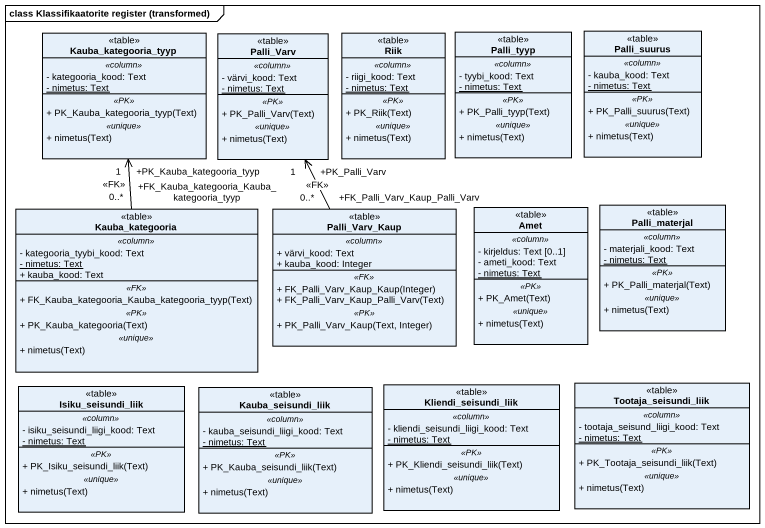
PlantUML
@startuml
mainframe class Klassifikaatorite register (transformed)
hide circle
hide empty members
skinparam classAttributeIconSize 0
class Kauba_kategooria_tyyp <<table>> {
  .. <<column>> ..
  - kategooria_kood: Text
  {static} - nimetus: Text
  .. <<PK>> ..
  + PK_Kauba_kategooria_tyyp(Text)
  .. <<unique>> ..
  + nimetus(Text)
}
class Palli_Varv <<table>> {
  .. <<column>> ..
  - värvi_kood: Text
  {static} - nimetus: Text
  .. <<PK>> ..
  + PK_Palli_Varv(Text)
  .. <<unique>> ..
  + nimetus(Text)
}
class Riik <<table>> {
  .. <<column>> ..
  - riigi_kood: Text
  {static} - nimetus: Text
  .. <<PK>> ..
  + PK_Riik(Text)
  .. <<unique>> ..
  + nimetus(Text)
}
class Palli_tyyp <<table>> {
  .. <<column>> ..
  - tyybi_kood: Text
  {static} - nimetus: Text
  .. <<PK>> ..
  + PK_Palli_tyyp(Text)
  .. <<unique>> ..
  + nimetus(Text)
}
class Palli_suurus <<table>> {
  .. <<column>> ..
  - kauba_kood: Text
  {static} - nimetus: Text
  .. <<PK>> ..
  + PK_Palli_suurus(Text)
  .. <<unique>> ..
  + nimetus(Text)
}
class Kauba_kategooria <<table>> {
  .. <<column>> ..
  - kategooria_tyybi_kood: Text
  {static} - nimetus: Text
  + kauba_kood: Text
  .. <<FK>> ..
  + FK_Kauba_kategooria_Kauba_kategooria_tyyp(Text)
  .. <<PK>> ..
  + PK_Kauba_kategooria(Text)
  .. <<unique>> ..
  + nimetus(Text)
}
class Palli_Varv_Kaup <<table>> {
  .. <<column>> ..
  + värvi_kood: Text
  + kauba_kood: Integer
  .. <<FK>> ..
  + FK_Palli_Varv_Kaup_Kaup(Integer)
  + FK_Palli_Varv_Kaup_Palli_Varv(Text)
  .. <<PK>> ..
  + PK_Palli_Varv_Kaup(Text, Integer)
}
class Amet <<table>> {
  .. <<column>> ..
  - kirjeldus: Text [0..1]
  - ameti_kood: Text
  {static} - nimetus: Text
  .. <<PK>> ..
  + PK_Amet(Text)
  .. <<unique>> ..
  + nimetus(Text)
}
class Palli_materjal <<table>> {
  .. <<column>> ..
  - materjali_kood: Text
  {static} - nimetus: Text
  .. <<PK>> ..
  + PK_Palli_materjal(Text)
  .. <<unique>> ..
  + nimetus(Text)
}
class Kliendi_seisundi_liik <<table>> {
  .. <<column>> ..
  - kliendi_seisundi_liigi_kood: Text
  {static} - nimetus: Text
  .. <<PK>> ..
  + PK_Kliendi_seisundi_liik(Text)
  .. <<unique>> ..
  + nimetus(Text)
}
class Tootaja_seisundi_liik <<table>> {
  .. <<column>> ..
  - tootaja_seisund_liigi_kood: Text
  {static} - nimetus: Text
  .. <<PK>> ..
  + PK_Tootaja_seisundi_liik(Text)
  .. <<unique>> ..
  + nimetus(Text)
}
class Isiku_seisundi_liik <<table>> {
  .. <<column>> ..
  - isiku_seisundi_liigi_kood: Text
  {static} - nimetus: Text
  .. <<PK>> ..
  + PK_Isiku_seisundi_liik(Text)
  .. <<unique>> ..
  + nimetus(Text)
}
class Kauba_seisundi_liik <<table>> {
  .. <<column>> ..
  - kauba_seisundi_liigi_kood: Text
  {static} - nimetus: Text
  .. <<PK>> ..
  + PK_Kauba_seisundi_liik(Text)
  .. <<unique>> ..
  + nimetus(Text)
}
Kauba_kategooria "+FK_Kauba_kategooria_Kauba_kategooria_tyyp\n0..*" -up-> "+PK_Kauba_kategooria_tyyp\n1" Kauba_kategooria_tyyp : <<FK>>
Palli_Varv_Kaup "+FK_Palli_Varv_Kaup_Palli_Varv\n0..*" -up-> "+PK_Palli_Varv\n1" Palli_Varv : <<FK>>
@enduml
